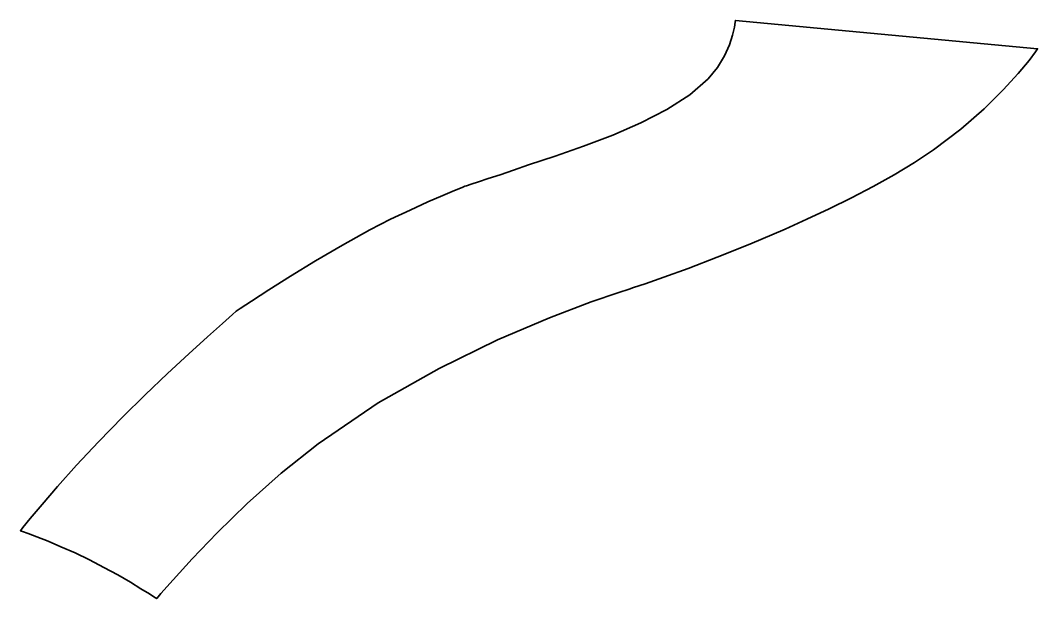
# Model space of a CAD drawing. Extents: x 0 to 4723, y -2683 to 0.
import ezdxf

# ---------------------------------------------------------------- set-up
doc = ezdxf.new("R2010")
doc.units = 0
doc.linetypes.add('Solid', pattern=[0])

msp = doc.modelspace()

# ---------------------------------------------------------------- linework, layer by layer
at = {"color": 0, "linetype": 'Solid', "lineweight": 35}
msp.add_lwpolyline([(624, -2677), (599, -2661), (560, -2637), (511, -2607), (452, -2573), (388, -2538), (321, -2503), (254, -2471), (188, -2442), (129, -2417), (77, -2396), (36, -2381), (10, -2371), (0, -2368), (12, -2353), (46, -2311), (101, -2246), (173, -2163), (261, -2064), (363, -1955), (476, -1839), (579, -1737), (683, -1638), (782, -1547), (869, -1468), (939, -1406), (985, -1365), (1002, -1350), (1020, -1337), (1073, -1303), (1153, -1251), (1254, -1187), (1370, -1116), (1495, -1043), (1623, -972), (1719, -923), (1810, -880), (1892, -842), (1962, -812), (2016, -789), (2051, -775), (2064, -770), (2071, -768), (2093, -760), (2127, -749), (2172, -734), (2227, -716), (2289, -695), (2359, -671), (2483, -630), (2615, -583), (2750, -532), (2880, -475), (3002, -413), (3108, -345), (3193, -272), (3236, -218), (3269, -164), (3292, -113), (3306, -68), (3315, -32), (3319, -9), (3320, 0), (4723, -132), (4713, -146), (4683, -186), (4633, -247), (4563, -323), (4474, -411), (4366, -505), (4239, -601), (4151, -659), (4057, -716), (3959, -771), (3858, -824), (3755, -875), (3652, -923), (3551, -969), (3387, -1038), (3235, -1099), (3100, -1151), (2987, -1192), (2901, -1222), (2846, -1240), (2826, -1247), (2779, -1262), (2650, -1306), (2457, -1380), (2216, -1483), (1945, -1615), (1662, -1775), (1383, -1964), (1211, -2101), (1053, -2242), (914, -2377), (798, -2498), (709, -2595), (653, -2659), (633, -2683), (624, -2677)], close=True, dxfattribs=at)

doc.saveas('drawing.dxf')
